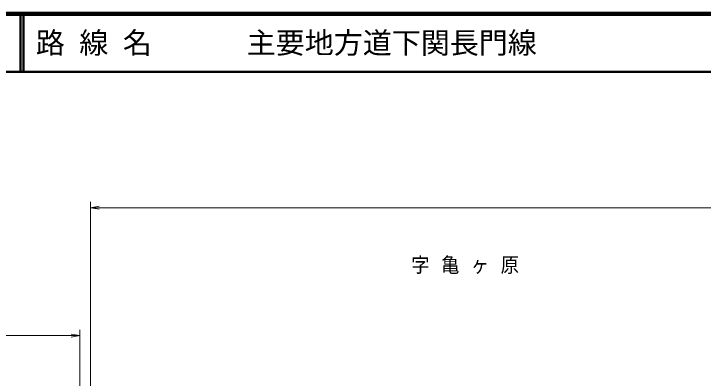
# Model space of a CAD drawing. Units: millimetres, scale not verified. Extents: x 40000 to 680000, y 20000 to 380000.
# Drawn here: x 176579 to 295417, y 317266 to 380000 of the extents above; entities that cross this region are included whole.
import ezdxf
from ezdxf.enums import TextEntityAlignment as Align

# ---------------------------------------------------------------- set-up
doc = ezdxf.new("R2010")
doc.units = ezdxf.units.MM
doc.header["$LTSCALE"] = 1000
doc.layers.add('M-BMK-HTXT', color=7, linetype='Continuous')
doc.layers.add('M-TTL-TXT', color=7, linetype='Continuous')
for name, color, linetype, lineweight in [('M-STR-HTXT', 7, 'Continuous', 13), ('M-TTL', 2, 'Continuous', 140), ('M-TTL-LINE', 7, 'Continuous', 50)]:
    doc.layers.add(name, color=color, linetype=linetype, lineweight=lineweight)
doc.styles.add('ＭＳ ゴシック', font='')
doc.styles.add('ＭＳ Ｐゴシック', font='')
doc.styles.get('ＭＳ ゴシック').set_extended_font_data('MS Gothic')
doc.styles.get('ＭＳ Ｐゴシック').set_extended_font_data('MS PGothic')

# ---------------------------------------------------------------- blocks, each defined once
blk = doc.blocks.new('open_arrow')
at = {"color": 0, "linetype": 'Continuous', "lineweight": -2}
blk.add_lwpolyline([(7.5, 1.25), (0, 0), (7.5, -1.25)], dxfattribs=at)

msp = doc.modelspace()

# ---------------------------------------------------------------- linework, layer by layer
at = {"layer": 'M-STR-HTXT'}
for p, q in [((189814, 300067), (189814, 347616)), ((189814, 346616), (515252, 346616)), ((71037, 324608), (187987, 324608)), ((187987, 300067), (187987, 325608))]:
    msp.add_line(p, q, dxfattribs=at)
at = {"layer": 'M-TTL'}
msp.add_line((680000, 380000), (40000, 380000), dxfattribs=at)
at = {"layer": 'M-TTL-LINE'}
for p, q in [((177750, 380000), (177750, 370000)), ((178250, 380000), (178250, 370000)), ((40000, 370000), (680000, 370000))]:
    msp.add_line(p, q, dxfattribs=at)

# ---------------------------------------------------------------- block references
at = {"layer": 'M-STR-HTXT', "xscale": 200, "yscale": 200}
msp.add_blockref('open_arrow', (189814, 346616), dxfattribs=at)
at = {"layer": 'M-STR-HTXT', "xscale": 200, "yscale": 200, "rotation": 180}
msp.add_blockref('open_arrow', (187987, 324608), dxfattribs=at)

# ---------------------------------------------------------------- texts
at = {"layer": 'M-BMK-HTXT', "insert": (255371, 335207), "char_height": 2566, "attachment_point": 8, "style": 'ＭＳ Ｐゴシック'}
msp.add_mtext('\\T1.63;\\W0.9;字亀ヶ原', dxfattribs=at)
at = {"layer": 'M-TTL-TXT', "style": 'ＭＳ ゴシック'}
for s, p in [('路 線 名', (180380, 375000)), ('主要地方道下関長門線', (216734, 375000))]:
    msp.add_text(s, height=3666, dxfattribs=at).set_placement(p, align=Align.MIDDLE_LEFT)

doc.saveas('drawing.dxf')
